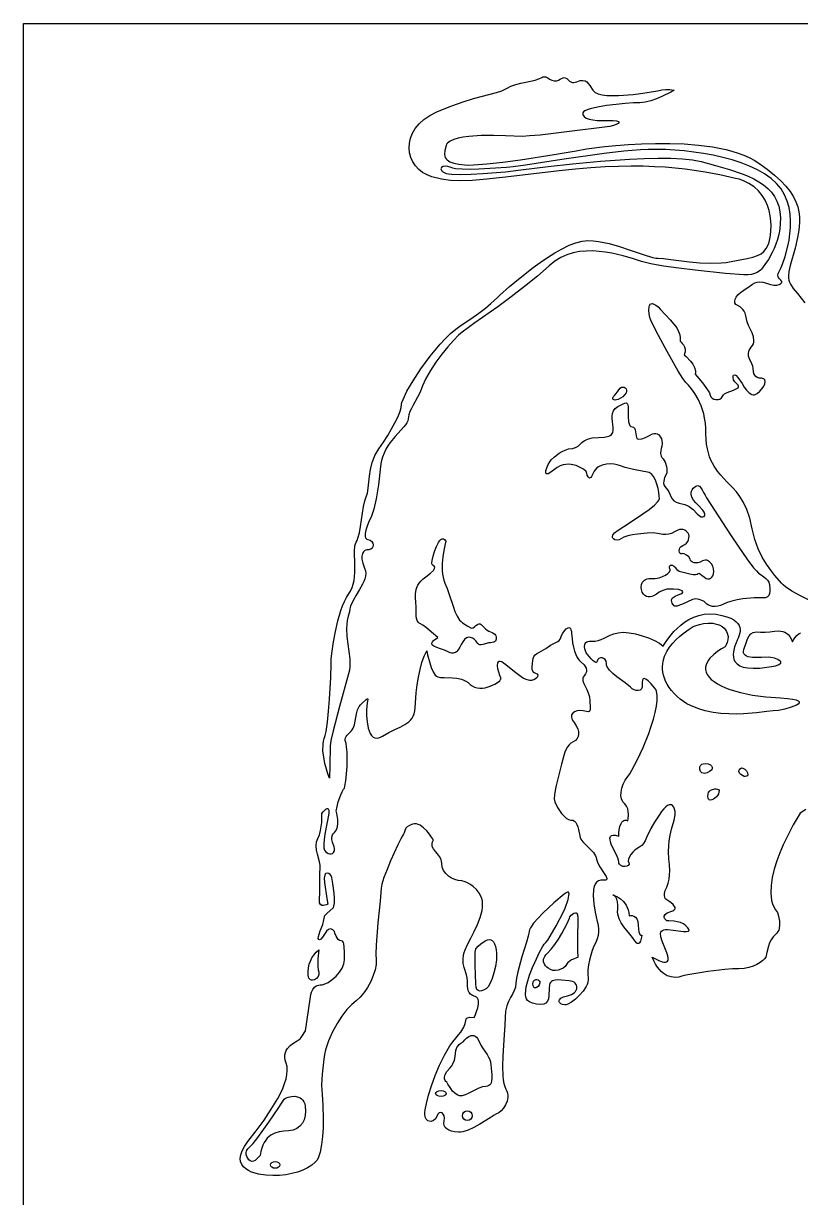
# Model space of a CAD drawing. Extents: x -17 to 51, y -91 to 44.
# Drawn here: x -16.6 to 27.3, y -22.3 to 44 of the extents above; entities that cross this region are included whole.
import ezdxf

# ---------------------------------------------------------------- set-up
doc = ezdxf.new("R2010")
doc.units = 0
doc.layers.add('Default Layer', color=1, linetype='CONTINUOUS')

msp = doc.modelspace()

# ---------------------------------------------------------------- linework, layer by layer
at = {"layer": 'Default Layer'}
for points in [[(-16.628, 43.981), (51.372, 43.981), (51.372, -24.019), (-16.628, -24.019), (-16.628, 43.981)], [(16.951, 22.769), (16.862, 22.74), (16.785, 22.734), (16.721, 22.746), (16.676, 22.775), (16.653, 22.817), (16.654, 22.869), (16.683, 22.928), (16.744, 22.992), (16.828, 23.082), (16.908, 23.197), (16.987, 23.316), (17.067, 23.415), (17.137, 23.46), (17.212, 23.472), (17.285, 23.458), (17.35, 23.421), (17.401, 23.366), (17.43, 23.298), (17.431, 23.222), (17.398, 23.142), (17.311, 23.023), (17.209, 22.924), (17.089, 22.841), (16.951, 22.769)], [(24.887, 12.969), (24.978, 12.914), (25.181, 12.769), (25.291, 12.673), (25.39, 12.567), (25.464, 12.455), (25.5, 12.339), (25.52, 12.083), (25.518, 11.948), (25.498, 11.821), (25.453, 11.71), (25.378, 11.625), (25.266, 11.575), (25.11, 11.569), (24.896, 11.579), (24.627, 11.573), (23.999, 11.514), (23.678, 11.463), (23.376, 11.398), (23.113, 11.32), (22.907, 11.229), (22.737, 11.151), (22.575, 11.105), (22.424, 11.087), (22.284, 11.095), (22.159, 11.123), (22.048, 11.169), (21.955, 11.228), (21.88, 11.296), (21.808, 11.362), (21.725, 11.417), (21.536, 11.493), (21.334, 11.518), (21.236, 11.51), (21.142, 11.486), (20.577, 11.222), (20.42, 11.159), (20.28, 11.117), (20.169, 11.107), (20.128, 11.117), (20.099, 11.138), (20.01, 11.275), (19.979, 11.353), (19.97, 11.434), (19.992, 11.517), (20.054, 11.597), (20.167, 11.673), (20.339, 11.743), (20.5, 11.804), (20.583, 11.863), (20.598, 11.918), (20.558, 11.967), (20.475, 12.008), (20.36, 12.039), (20.082, 12.066), (19.709, 12.066), (19.473, 11.985), (19.276, 11.898), (19.113, 11.793), (18.953, 11.69), (18.858, 11.656), (18.757, 11.637), (18.654, 11.638), (18.554, 11.662), (18.46, 11.712), (18.376, 11.793), (18.308, 11.905), (18.263, 12.042), (18.248, 12.189), (18.268, 12.336), (18.328, 12.47), (18.434, 12.577), (18.506, 12.617), (18.591, 12.645), (18.691, 12.661), (18.806, 12.662), (19.043, 12.669), (19.263, 12.709), (19.461, 12.775), (19.63, 12.858), (19.762, 12.951), (19.851, 13.046), (19.891, 13.134), (19.891, 13.174), (19.875, 13.209), (19.847, 13.273), (19.845, 13.332), (19.867, 13.38), (19.906, 13.414), (19.958, 13.429), (20.019, 13.419), (20.084, 13.38), (20.148, 13.309), (20.264, 13.171), (20.397, 13.091), (20.617, 13.027), (20.993, 12.936), (21.191, 12.899), (21.325, 12.897), (21.41, 12.916), (21.464, 12.942), (21.504, 12.961), (21.547, 12.959), (21.608, 12.922), (21.706, 12.836), (21.821, 12.737), (21.926, 12.674), (22.021, 12.644), (22.105, 12.647), (22.18, 12.679), (22.244, 12.74), (22.298, 12.826), (22.344, 12.936), (22.362, 13.068), (22.344, 13.215), (22.295, 13.363), (22.219, 13.498), (22.12, 13.608), (22.001, 13.68), (21.936, 13.698), (21.867, 13.701), (21.796, 13.688), (21.722, 13.657), (21.582, 13.589), (21.454, 13.553), (21.339, 13.544), (21.239, 13.557), (21.154, 13.589), (21.087, 13.636), (21.039, 13.693), (21.01, 13.756), (20.935, 13.884), (20.815, 13.993), (20.677, 14.06), (20.609, 14.071), (20.546, 14.062), (20.49, 14.064), (20.444, 14.099), (20.413, 14.159), (20.399, 14.235), (20.408, 14.319), (20.443, 14.401), (20.51, 14.473), (20.612, 14.526), (20.723, 14.579), (20.811, 14.656), (20.879, 14.751), (20.925, 14.856), (20.95, 14.963), (20.955, 15.065), (20.939, 15.154), (20.902, 15.222), (20.791, 15.341), (20.717, 15.391), (20.629, 15.427), (20.527, 15.442), (20.411, 15.43), (20.279, 15.383), (20.132, 15.297), (19.974, 15.21), (19.81, 15.163), (19.644, 15.147), (19.479, 15.153), (19.176, 15.2), (18.939, 15.239), (18.588, 15.233), (18.045, 15.177), (17.76, 15.13), (17.498, 15.071), (17.281, 15), (17.133, 14.916), (17.014, 14.85), (16.888, 14.829), (16.771, 14.849), (16.682, 14.904), (16.653, 14.944), (16.637, 14.991), (16.637, 15.045), (16.655, 15.106), (16.694, 15.171), (16.754, 15.242), (16.951, 15.396), (17.588, 15.807), (18.354, 16.316), (18.707, 16.57), (19, 16.806), (19.201, 17.007), (19.257, 17.091), (19.279, 17.161), (19.274, 17.314), (19.248, 17.517), (19.203, 17.75), (19.138, 17.992), (19.054, 18.223), (18.952, 18.422), (18.834, 18.569), (18.768, 18.617), (18.699, 18.643), (17.823, 18.827), (17.35, 18.938), (17.034, 19.041), (16.906, 19.083), (16.728, 19.116), (16.517, 19.13), (16.288, 19.118), (16.059, 19.068), (15.848, 18.973), (15.753, 18.906), (15.67, 18.824), (15.599, 18.726), (15.543, 18.61), (15.454, 18.422), (15.414, 18.37), (15.377, 18.343), (15.342, 18.336), (15.31, 18.347), (15.255, 18.408), (15.211, 18.501), (15.179, 18.6), (15.153, 18.71), (14.993, 18.829), (14.812, 18.936), (14.577, 19.037), (14.303, 19.104), (14.154, 19.115), (14, 19.108), (13.841, 19.078), (13.68, 19.022), (13.518, 18.936), (13.356, 18.817), (13.095, 18.621), (13.006, 18.578), (12.94, 18.565), (12.897, 18.579), (12.873, 18.616), (12.866, 18.672), (12.873, 18.743), (12.922, 18.913), (13.001, 19.095), (13.091, 19.256), (13.173, 19.364), (13.355, 19.535), (13.621, 19.737), (13.782, 19.832), (13.961, 19.914), (14.156, 19.976), (14.366, 20.01), (14.551, 20.051), (14.686, 20.127), (14.797, 20.226), (14.908, 20.335), (15.043, 20.442), (15.227, 20.534), (15.485, 20.599), (15.841, 20.623), (16.189, 20.645), (16.427, 20.704), (16.51, 20.745), (16.574, 20.791), (16.62, 20.843), (16.652, 20.898), (16.679, 21.014), (16.676, 21.13), (16.663, 21.238), (16.661, 21.327), (16.641, 21.539), (16.624, 21.677), (16.617, 21.824), (16.634, 21.975), (16.684, 22.122), (16.78, 22.256), (16.934, 22.371), (17.231, 22.529), (17.336, 22.566), (17.415, 22.571), (17.47, 22.539), (17.505, 22.465), (17.522, 22.347), (17.522, 22.181), (17.519, 21.815), (17.544, 21.512), (17.573, 21.394), (17.614, 21.305), (17.672, 21.248), (17.746, 21.228), (17.816, 21.204), (17.869, 21.141), (17.907, 21.049), (17.933, 20.941), (17.968, 20.721), (18.003, 20.574), (18.037, 20.545), (18.099, 20.532), (18.281, 20.55), (18.503, 20.619), (18.715, 20.731), (18.901, 20.823), (18.988, 20.843), (19.071, 20.844), (19.15, 20.825), (19.223, 20.786), (19.291, 20.724), (19.353, 20.64), (19.399, 20.546), (19.426, 20.455), (19.438, 20.288), (19.416, 20.139), (19.386, 20.01), (19.361, 19.881), (19.352, 19.728), (19.385, 19.566), (19.425, 19.488), (19.486, 19.414), (19.553, 19.331), (19.609, 19.228), (19.688, 18.988), (19.706, 18.864), (19.708, 18.744), (19.693, 18.635), (19.66, 18.544), (19.573, 18.358), (19.523, 18.153), (19.521, 18.049), (19.541, 17.95), (19.585, 17.857), (19.66, 17.774), (19.74, 17.68), (19.806, 17.562), (19.931, 17.294), (20.006, 17.165), (20.102, 17.053), (20.227, 16.968), (20.389, 16.92), (20.711, 16.846), (20.842, 16.792), (20.961, 16.727), (21.182, 16.553), (21.416, 16.316), (21.538, 16.209), (21.648, 16.152), (21.739, 16.139), (21.807, 16.164), (21.846, 16.221), (21.851, 16.304), (21.817, 16.406), (21.739, 16.523), (21.481, 16.789), (21.339, 16.937), (21.211, 17.093), (21.115, 17.255), (21.068, 17.421), (21.068, 17.505), (21.088, 17.589), (21.128, 17.673), (21.192, 17.757), (21.333, 17.875), (21.393, 17.902), (21.448, 17.91), (21.499, 17.9), (21.545, 17.876), (21.628, 17.79), (21.704, 17.667), (21.778, 17.522), (21.857, 17.37), (21.946, 17.227), (23.295, 15.141), (23.769, 14.431), (24.219, 13.786), (24.604, 13.275), (24.761, 13.092), (24.887, 12.969)], [(7.226, 14.783), (7.164, 14.522), (7.109, 14.239), (7.057, 13.891), (7.022, 13.506), (7.019, 13.113), (7.035, 12.922), (7.063, 12.739), (7.107, 12.569), (7.168, 12.414), (7.3, 12.104), (7.416, 11.773), (7.628, 11.108), (7.738, 10.803), (7.861, 10.535), (8.002, 10.319), (8.082, 10.235), (8.17, 10.169), (8.457, 9.984), (8.631, 9.885), (8.698, 9.874), (8.763, 9.89), (8.835, 9.935), (8.924, 10.012), (9.017, 10.08), (9.093, 10.11), (9.157, 10.107), (9.215, 10.078), (9.326, 9.965), (9.462, 9.821), (9.549, 9.757), (9.643, 9.704), (9.832, 9.616), (9.985, 9.525), (10.035, 9.469), (10.059, 9.399), (10.061, 9.252), (10.046, 9.191), (10.018, 9.14), (9.975, 9.098), (9.915, 9.068), (9.836, 9.049), (9.736, 9.043), (9.624, 9.033), (9.515, 9.008), (9.312, 8.946), (9.223, 8.925), (9.145, 8.92), (9.08, 8.94), (9.031, 8.993), (8.91, 9.156), (8.824, 9.238), (8.726, 9.306), (8.619, 9.349), (8.506, 9.359), (8.391, 9.323), (8.278, 9.233), (8.176, 9.098), (8.089, 8.945), (8.006, 8.79), (7.92, 8.648), (7.822, 8.535), (7.765, 8.495), (7.701, 8.468), (7.63, 8.456), (7.55, 8.46), (7.459, 8.484), (7.358, 8.529), (7.138, 8.627), (6.914, 8.706), (6.71, 8.775), (6.547, 8.845), (6.489, 8.883), (6.449, 8.926), (6.431, 8.974), (6.437, 9.029), (6.47, 9.091), (6.534, 9.163), (6.762, 9.341), (6.406, 9.648), (6.126, 9.882), (5.925, 10.037), (5.792, 10.106), (5.723, 10.147), (5.658, 10.205), (5.603, 10.291), (5.564, 10.415), (5.545, 10.586), (5.552, 10.815), (5.553, 11.074), (5.532, 11.326), (5.509, 11.57), (5.505, 11.81), (5.54, 12.048), (5.579, 12.166), (5.636, 12.284), (5.713, 12.403), (5.813, 12.522), (5.938, 12.641), (6.091, 12.762), (6.36, 12.971), (6.519, 13.122), (6.59, 13.229), (6.597, 13.303), (6.562, 13.359), (6.509, 13.408), (6.46, 13.465), (6.439, 13.541), (6.457, 13.689), (6.508, 13.92), (6.587, 14.194), (6.689, 14.469), (6.809, 14.707), (6.874, 14.798), (6.942, 14.865), (7.011, 14.902), (7.082, 14.904), (7.154, 14.866), (7.226, 14.783)], [(21.192, 9.954), (21.358, 10.017), (21.542, 10.072), (21.772, 10.121), (22.031, 10.15), (22.303, 10.142), (22.44, 10.12), (22.573, 10.082), (22.702, 10.027), (22.824, 9.954), (22.93, 9.867), (23.012, 9.776), (23.074, 9.682), (23.117, 9.586), (23.156, 9.395), (23.147, 9.214), (23.109, 9.054), (23.059, 8.926), (22.998, 8.811), (22.79, 8.695), (22.583, 8.561), (22.354, 8.384), (22.138, 8.171), (22.046, 8.054), (21.97, 7.93), (21.916, 7.8), (21.886, 7.666), (21.887, 7.527), (21.921, 7.386), (21.988, 7.245), (22.086, 7.108), (22.214, 6.977), (22.371, 6.85), (22.556, 6.73), (22.768, 6.616), (23.005, 6.508), (23.267, 6.408), (23.861, 6.232), (24.542, 6.09), (25.301, 5.988), (26.129, 5.928), (26.51, 5.902), (26.796, 5.866), (26.996, 5.821), (27.12, 5.769), (27.175, 5.711), (27.17, 5.65), (27.114, 5.587), (27.015, 5.523), (26.722, 5.401), (26.361, 5.298), (26, 5.226), (25.707, 5.199), (25.346, 5.167), (24.769, 5.099), (24.033, 5.039), (23.623, 5.024), (23.195, 5.028), (22.755, 5.055), (22.312, 5.11), (21.872, 5.2), (21.443, 5.328), (21.031, 5.501), (20.835, 5.606), (20.645, 5.724), (20.463, 5.856), (20.29, 6.003), (20.127, 6.164), (19.974, 6.342), (19.839, 6.526), (19.726, 6.706), (19.634, 6.883), (19.562, 7.055), (19.508, 7.224), (19.473, 7.389), (19.454, 7.55), (19.451, 7.707), (19.486, 8.007), (19.571, 8.289), (19.696, 8.553), (19.853, 8.797), (20.033, 9.021), (20.226, 9.224), (20.425, 9.405), (20.621, 9.563), (20.966, 9.808), (21.192, 9.954)], [(6.521, -2.083), (6.417, -1.917), (6.298, -1.752), (6.145, -1.568), (5.965, -1.393), (5.767, -1.254), (5.663, -1.207), (5.557, -1.18), (5.451, -1.175), (5.345, -1.196), (5.167, -1.267), (5.046, -1.343), (4.97, -1.422), (4.924, -1.505), (4.871, -1.676), (4.838, -1.763), (4.782, -1.851), (4.677, -2.027), (4.515, -2.351), (4.105, -3.258), (3.901, -3.748), (3.729, -4.2), (3.609, -4.569), (3.564, -4.808), (3.507, -5.532), (3.389, -6.758), (3.288, -8.02), (3.268, -8.518), (3.283, -8.851), (3.292, -8.973), (3.285, -9.108), (3.23, -9.41), (3.126, -9.737), (2.98, -10.073), (2.802, -10.401), (2.6, -10.702), (2.382, -10.958), (2.156, -11.153), (1.909, -11.36), (1.637, -11.653), (1.355, -12.019), (1.079, -12.444), (0.823, -12.912), (0.602, -13.411), (0.431, -13.926), (0.369, -14.185), (0.325, -14.442), (0.23, -15.293), (0.21, -15.908), (0.235, -16.436), (0.275, -17.027), (0.297, -17.844), (0.288, -18.32), (0.26, -18.805), (0.207, -19.269), (0.125, -19.686), (0.072, -19.868), (0.009, -20.028), (-0.064, -20.161), (-0.147, -20.266), (-0.345, -20.434), (-0.582, -20.583), (-0.852, -20.712), (-1.151, -20.82), (-1.475, -20.905), (-1.818, -20.968), (-2.175, -21.006), (-2.541, -21.019), (-2.935, -21), (-3.349, -20.937), (-3.551, -20.885), (-3.743, -20.819), (-3.919, -20.737), (-4.075, -20.638), (-4.204, -20.521), (-4.302, -20.384), (-4.364, -20.227), (-4.385, -20.048), (-4.359, -19.846), (-4.281, -19.619), (-4.146, -19.368), (-3.949, -19.089), (-3.491, -18.495), (-3.045, -17.885), (-2.632, -17.271), (-2.273, -16.67), (-2.12, -16.379), (-1.988, -16.096), (-1.881, -15.823), (-1.8, -15.562), (-1.748, -15.315), (-1.729, -15.083), (-1.744, -14.869), (-1.795, -14.674), (-1.849, -14.498), (-1.872, -14.34), (-1.868, -14.198), (-1.84, -14.07), (-1.792, -13.956), (-1.726, -13.854), (-1.559, -13.679), (-1.366, -13.535), (-1.173, -13.41), (-1.009, -13.294), (-0.946, -13.235), (-0.901, -13.175), (-0.71, -12.843), (-0.429, -11.062), (-0.42, -10.937), (-0.399, -10.808), (-0.358, -10.661), (-0.291, -10.513), (-0.191, -10.384), (-0.127, -10.333), (-0.051, -10.293), (0.035, -10.268), (0.135, -10.259), (0.243, -10.249), (0.355, -10.221), (0.585, -10.118), (0.812, -9.962), (1.025, -9.766), (1.212, -9.544), (1.36, -9.308), (1.458, -9.073), (1.484, -8.959), (1.493, -8.851), (1.497, -8.445), (1.489, -8.101), (1.471, -7.966), (1.437, -7.863), (1.385, -7.797), (1.311, -7.774), (1.226, -7.751), (1.15, -7.692), (1.085, -7.609), (1.03, -7.513), (0.956, -7.333), (0.93, -7.252), (0.888, -7.195), (0.839, -7.148), (0.773, -7.111), (0.69, -7.1), (0.594, -7.133), (0.486, -7.225), (0.367, -7.393), (0.254, -7.568), (0.161, -7.674), (0.09, -7.718), (0.042, -7.705), (0.021, -7.642), (0.028, -7.535), (0.065, -7.389), (0.135, -7.21), (0.269, -6.858), (0.338, -6.592), (0.363, -6.424), (0.367, -6.365), (0.516, -6.221), (0.839, -5.935), (0.877, -5.888), (0.905, -5.817), (0.936, -5.62), (0.938, -5.368), (0.92, -5.088), (0.85, -4.546), (0.789, -4.203), (0.755, -4.113), (0.693, -4.033), (0.613, -3.975), (0.528, -3.953), (0.449, -3.979), (0.416, -4.015), (0.388, -4.068), (0.357, -4.232), (0.367, -4.485), (0.499, -5.392), (0.557, -5.703), (0.478, -5.739), (0.397, -5.765), (0.305, -5.779), (0.216, -5.77), (0.141, -5.724), (0.093, -5.628), (0.085, -5.471), (0.107, -5.01), (0.11, -4.481), (0.113, -3.989), (0.135, -3.64), (0.131, -3.495), (0.094, -3.315), (-0.023, -2.884), (-0.072, -2.651), (-0.096, -2.419), (-0.079, -2.196), (-0.05, -2.091), (-0.006, -1.992), (0.085, -1.784), (0.149, -1.555), (0.191, -1.32), (0.215, -1.095), (0.229, -0.731), (0.226, -0.583), (0.298, -0.497), (0.45, -0.353), (0.526, -0.314), (0.559, -0.312), (0.586, -0.325), (0.605, -0.356), (0.617, -0.407), (0.607, -0.583), (0.397, -1.759), (0.354, -2.055), (0.331, -2.315), (0.332, -2.521), (0.367, -2.654), (0.428, -2.734), (0.501, -2.798), (0.583, -2.844), (0.667, -2.868), (0.749, -2.867), (0.823, -2.841), (0.885, -2.784), (0.93, -2.696), (0.943, -2.584), (0.919, -2.462), (0.827, -2.197), (0.792, -2.059), (0.787, -1.922), (0.827, -1.788), (0.87, -1.723), (0.93, -1.66), (0.994, -1.593), (1.044, -1.515), (1.106, -1.334), (1.129, -1.133), (1.122, -0.93), (1.067, -0.587), (1.029, -0.442), (1.062, -0.292), (1.15, 0.061), (1.284, 0.466), (1.365, 0.642), (1.452, 0.775), (1.493, 0.849), (1.528, 0.958), (1.584, 1.262), (1.622, 1.646), (1.643, 2.071), (1.642, 2.878), (1.622, 3.18), (1.593, 3.36), (1.541, 3.536), (1.538, 3.608), (1.553, 3.678), (1.591, 3.752), (1.656, 3.836), (1.874, 4.064), (1.937, 4.14), (1.988, 4.223), (2.061, 4.409), (2.107, 4.613), (2.142, 4.827), (2.182, 5.043), (2.241, 5.253), (2.335, 5.449), (2.4, 5.538), (2.479, 5.621), (2.729, 5.843), (2.789, 5.885), (2.815, 5.883), (2.818, 5.84), (2.804, 5.758), (2.761, 5.48), (2.749, 5.247), (2.751, 4.931), (2.779, 4.576), (2.841, 4.228), (2.889, 4.069), (2.95, 3.929), (3.025, 3.813), (3.115, 3.726), (3.222, 3.674), (3.346, 3.662), (3.49, 3.696), (3.655, 3.782), (4.003, 3.984), (4.334, 4.145), (4.639, 4.284), (4.909, 4.423), (5.138, 4.582), (5.233, 4.675), (5.315, 4.781), (5.383, 4.902), (5.434, 5.04), (5.469, 5.199), (5.486, 5.381), (5.551, 6.219), (5.606, 6.662), (5.678, 7.104), (5.766, 7.531), (5.874, 7.928), (6.001, 8.282), (6.149, 8.579), (6.191, 8.371), (6.312, 7.902), (6.4, 7.644), (6.505, 7.408), (6.626, 7.224), (6.692, 7.16), (6.762, 7.121), (6.923, 7.086), (7.12, 7.076), (7.59, 7.071), (7.846, 7.046), (8.104, 6.986), (8.231, 6.937), (8.355, 6.875), (8.476, 6.796), (8.592, 6.698), (8.712, 6.607), (8.844, 6.543), (8.985, 6.504), (9.133, 6.486), (9.285, 6.488), (9.438, 6.507), (9.732, 6.586), (9.993, 6.703), (10.197, 6.836), (10.269, 6.902), (10.317, 6.965), (10.34, 7.022), (10.332, 7.071), (10.275, 7.197), (10.214, 7.376), (10.164, 7.577), (10.14, 7.768), (10.158, 7.919), (10.188, 7.97), (10.233, 7.999), (10.296, 8.004), (10.38, 7.978), (10.485, 7.92), (10.614, 7.825), (11.101, 7.426), (11.467, 7.148), (11.615, 7.052), (11.746, 6.984), (11.864, 6.943), (11.972, 6.93), (12.081, 6.942), (12.188, 6.976), (12.286, 7.025), (12.365, 7.083), (12.415, 7.147), (12.428, 7.21), (12.394, 7.266), (12.304, 7.311), (12.2, 7.36), (12.135, 7.435), (12.1, 7.531), (12.09, 7.644), (12.117, 7.897), (12.163, 8.156), (12.197, 8.268), (12.266, 8.359), (12.361, 8.435), (12.476, 8.502), (12.742, 8.636), (12.878, 8.715), (13.008, 8.811), (13.129, 8.902), (13.247, 8.971), (13.462, 9.072), (13.552, 9.118), (13.626, 9.172), (13.681, 9.241), (13.712, 9.332), (13.75, 9.451), (13.822, 9.589), (13.915, 9.723), (14.018, 9.831), (14.122, 9.891), (14.171, 9.896), (14.215, 9.881), (14.254, 9.843), (14.286, 9.78), (14.31, 9.688), (14.325, 9.564), (14.347, 9.289), (14.383, 9.03), (14.431, 8.791), (14.492, 8.572), (14.563, 8.378), (14.645, 8.211), (14.737, 8.072), (14.838, 7.966), (15.027, 7.789), (15.097, 7.697), (15.145, 7.602), (15.167, 7.503), (15.158, 7.398), (15.113, 7.288), (15.029, 7.17), (14.986, 7.107), (14.962, 7.042), (14.961, 6.903), (15.007, 6.752), (15.085, 6.587), (15.176, 6.408), (15.262, 6.212), (15.327, 5.997), (15.352, 5.762), (15.366, 5.381), (15.369, 5.266), (15.358, 5.195), (15.323, 5.159), (15.254, 5.152), (14.979, 5.199), (14.794, 5.216), (14.629, 5.2), (14.491, 5.154), (14.387, 5.079), (14.325, 4.977), (14.313, 4.852), (14.357, 4.704), (14.466, 4.536), (14.586, 4.362), (14.668, 4.194), (14.712, 4.036), (14.72, 3.889), (14.694, 3.756), (14.633, 3.638), (14.54, 3.538), (14.416, 3.459), (14.288, 3.381), (14.182, 3.286), (14.093, 3.171), (14.017, 3.034), (13.95, 2.87), (13.888, 2.678), (13.762, 2.192), (13.602, 1.596), (13.447, 0.992), (13.389, 0.711), (13.354, 0.457), (13.349, 0.241), (13.38, 0.071), (13.533, -0.247), (13.638, -0.418), (13.756, -0.582), (13.884, -0.729), (14.015, -0.848), (14.147, -0.927), (14.275, -0.956), (14.389, -0.973), (14.482, -1.024), (14.559, -1.104), (14.622, -1.211), (14.674, -1.342), (14.717, -1.494), (14.789, -1.851), (14.815, -1.944), (14.854, -2.032), (14.964, -2.194), (15.105, -2.345), (15.261, -2.491), (15.417, -2.639), (15.558, -2.797), (15.668, -2.971), (15.707, -3.066), (15.733, -3.168), (15.798, -3.382), (15.91, -3.595), (16.171, -3.983), (16.272, -4.139), (16.319, -4.257), (16.315, -4.299), (16.289, -4.329), (16.236, -4.344), (16.156, -4.344), (15.979, -4.347), (15.84, -4.389), (15.732, -4.467), (15.653, -4.576), (15.599, -4.711), (15.565, -4.868), (15.543, -5.23), (15.552, -5.443), (15.579, -5.678), (15.659, -6.155), (15.775, -6.688), (15.8, -6.8), (15.835, -7.084), (15.836, -7.267), (15.816, -7.464), (15.768, -7.667), (15.683, -7.865), (15.581, -8.076), (15.486, -8.318), (15.402, -8.581), (15.332, -8.857), (15.28, -9.134), (15.249, -9.405), (15.241, -9.659), (15.261, -9.886), (15.265, -9.996), (15.246, -10.112), (15.206, -10.234), (15.147, -10.358), (14.985, -10.608), (14.779, -10.847), (14.552, -11.059), (14.323, -11.23), (14.113, -11.344), (14.022, -11.375), (13.944, -11.385), (13.814, -11.369), (13.709, -11.325), (13.639, -11.26), (13.61, -11.181), (13.632, -11.096), (13.713, -11.011), (13.861, -10.934), (14.085, -10.872), (14.208, -10.84), (14.316, -10.797), (14.407, -10.746), (14.482, -10.687), (14.541, -10.623), (14.585, -10.556), (14.613, -10.486), (14.625, -10.415), (14.622, -10.346), (14.604, -10.279), (14.571, -10.216), (14.523, -10.16), (14.46, -10.111), (14.382, -10.072), (14.29, -10.043), (14.184, -10.027), (13.748, -9.986), (13.556, -9.977), (13.387, -9.99), (13.247, -10.033), (13.189, -10.07), (13.14, -10.118), (13.101, -10.178), (13.073, -10.253), (13.049, -10.449), (13.038, -10.868), (13.012, -11.039), (12.961, -11.179), (12.877, -11.284), (12.752, -11.35), (12.577, -11.371), (12.345, -11.344), (12.116, -11.286), (11.951, -11.216), (11.84, -11.135), (11.772, -11.042), (11.739, -10.936), (11.729, -10.817), (11.74, -10.54), (11.76, -10.37), (11.807, -10.167), (11.954, -9.713), (12.122, -9.286), (12.254, -8.991), (12.52, -8.419), (12.688, -8.102), (12.777, -7.969), (12.867, -7.865), (12.976, -7.726), (13.119, -7.503), (13.447, -6.933), (13.853, -6.175), (13.952, -5.934), (14.123, -5.446), (14.174, -5.219), (14.181, -5.13), (14.171, -5.063), (14.141, -5.026), (14.088, -5.022), (14.01, -5.058), (13.902, -5.139), (13.327, -5.635), (12.701, -6.214), (12.418, -6.506), (12.181, -6.784), (12.009, -7.037), (11.954, -7.15), (11.923, -7.252), (11.864, -7.502), (11.768, -7.841), (11.516, -8.676), (11.281, -9.527), (11.205, -9.888), (11.177, -10.168), (11.151, -10.384), (11.081, -10.582), (10.983, -10.774), (10.87, -10.973), (10.758, -11.192), (10.66, -11.442), (10.59, -11.737), (10.564, -12.089), (10.55, -12.535), (10.518, -13.072), (10.446, -14.269), (10.43, -14.857), (10.445, -15.387), (10.468, -15.62), (10.502, -15.825), (10.55, -15.997), (10.614, -16.132), (10.672, -16.248), (10.71, -16.365), (10.728, -16.482), (10.729, -16.598), (10.687, -16.823), (10.598, -17.032), (10.479, -17.216), (10.345, -17.368), (10.21, -17.479), (10.092, -17.54), (9.943, -17.615), (9.721, -17.751), (9.135, -18.114), (8.809, -18.296), (8.487, -18.449), (8.187, -18.55), (8.052, -18.573), (7.93, -18.576), (7.718, -18.551), (7.538, -18.512), (7.388, -18.458), (7.271, -18.388), (7.187, -18.301), (7.135, -18.195), (7.118, -18.069), (7.134, -17.921), (7.148, -17.772), (7.127, -17.646), (7.078, -17.548), (7.01, -17.484), (6.932, -17.46), (6.85, -17.481), (6.774, -17.553), (6.712, -17.681), (6.637, -17.819), (6.529, -17.913), (6.403, -17.958), (6.275, -17.951), (6.215, -17.927), (6.16, -17.887), (6.112, -17.832), (6.074, -17.761), (6.046, -17.674), (6.032, -17.57), (6.032, -17.448), (6.049, -17.308), (6.126, -16.946), (6.249, -16.483), (6.415, -15.949), (6.621, -15.374), (6.864, -14.788), (7.142, -14.221), (7.293, -13.954), (7.451, -13.704), (7.617, -13.473), (7.789, -13.266), (7.947, -13.081), (8.07, -12.916), (8.23, -12.639), (8.309, -12.428), (8.344, -12.274), (8.374, -12.17), (8.4, -12.135), (8.439, -12.11), (8.576, -12.086), (8.824, -12.089), (8.897, -11.927), (8.962, -11.757), (9.023, -11.558), (9.062, -11.353), (9.062, -11.163), (9.042, -11.082), (9.005, -11.012), (8.95, -10.958), (8.874, -10.921), (8.72, -10.86), (8.609, -10.782), (8.533, -10.688), (8.486, -10.58), (8.461, -10.458), (8.451, -10.325), (8.452, -10.027), (8.432, -9.862), (8.383, -9.683), (8.257, -9.281), (8.21, -9.058), (8.193, -8.818), (8.222, -8.561), (8.258, -8.426), (8.311, -8.287), (8.455, -7.978), (8.633, -7.627), (8.823, -7.245), (9.006, -6.848), (9.16, -6.448), (9.265, -6.06), (9.293, -5.874), (9.301, -5.696), (9.286, -5.528), (9.247, -5.371), (9.188, -5.229), (9.118, -5.101), (8.952, -4.882), (8.767, -4.71), (8.578, -4.58), (8.402, -4.488), (8.257, -4.428), (8.12, -4.386), (7.924, -4.368), (7.728, -4.318), (7.538, -4.235), (7.364, -4.123), (7.215, -3.981), (7.097, -3.812), (7.021, -3.618), (6.994, -3.4), (6.985, -3.292), (6.96, -3.193), (6.873, -3.019), (6.757, -2.868), (6.633, -2.729), (6.525, -2.591), (6.455, -2.445), (6.442, -2.365), (6.447, -2.279), (6.472, -2.185), (6.521, -2.083)], [(21.681, 1.703), (21.634, 1.735), (21.598, 1.784), (21.563, 1.912), (21.574, 2.05), (21.597, 2.111), (21.631, 2.159), (21.686, 2.197), (21.749, 2.222), (21.891, 2.233), (22.038, 2.208), (22.17, 2.159), (22.229, 2.106), (22.265, 2.027), (22.27, 1.943), (22.236, 1.877), (22.115, 1.782), (21.974, 1.709), (21.825, 1.677), (21.751, 1.681), (21.681, 1.703)], [(23.76, 1.778), (23.778, 1.86), (23.84, 1.933), (23.922, 1.978), (24, 1.976), (24.107, 1.913), (24.191, 1.819), (24.25, 1.706), (24.282, 1.587), (24.262, 1.539), (24.205, 1.508), (24.133, 1.496), (24.067, 1.504), (23.969, 1.549), (23.873, 1.61), (23.797, 1.686), (23.76, 1.778)], [(22.145, 0.162), (22.093, 0.174), (22.054, 0.215), (22.029, 0.279), (22.017, 0.357), (22.032, 0.523), (22.057, 0.596), (22.095, 0.651), (22.154, 0.701), (22.231, 0.744), (22.41, 0.797), (22.496, 0.802), (22.57, 0.79), (22.624, 0.757), (22.65, 0.701), (22.646, 0.61), (22.616, 0.519), (22.567, 0.431), (22.5, 0.351), (22.42, 0.28), (22.332, 0.223), (22.239, 0.183), (22.145, 0.162)], [(18.284, -7.451), (18.268, -7.57), (18.209, -7.795), (18.159, -7.886), (18.128, -7.915), (18.092, -7.929), (18.052, -7.925), (18.008, -7.9), (17.903, -7.774), (17.77, -7.59), (17.611, -7.399), (17.272, -6.988), (17.122, -6.765), (17.004, -6.528), (16.934, -6.277), (16.921, -6.145), (16.926, -6.009), (16.936, -5.762), (16.915, -5.569), (16.872, -5.423), (16.817, -5.318), (16.759, -5.248), (16.706, -5.207), (16.653, -5.181), (16.785, -5.227), (16.922, -5.295), (17.082, -5.402), (17.247, -5.555), (17.397, -5.761), (17.461, -5.886), (17.514, -6.026), (17.555, -6.183), (17.58, -6.357), (17.659, -6.347), (17.74, -6.351), (17.833, -6.375), (17.926, -6.43), (18.007, -6.528), (18.064, -6.68), (18.086, -6.896), (18.094, -7.11), (18.117, -7.262), (18.149, -7.362), (18.185, -7.422), (18.222, -7.45), (18.253, -7.457), (18.284, -7.451)], [(13.008, -9.314), (12.926, -9.253), (12.853, -9.18), (12.785, -9.081), (12.743, -8.959), (12.746, -8.815), (12.77, -8.735), (12.813, -8.651), (12.878, -8.562), (12.966, -8.469), (13.172, -8.249), (13.38, -7.975), (13.582, -7.67), (13.77, -7.358), (14.066, -6.802), (14.201, -6.49), (14.233, -6.416), (14.293, -6.334), (14.371, -6.259), (14.456, -6.205), (14.54, -6.185), (14.578, -6.192), (14.612, -6.214), (14.662, -6.305), (14.681, -6.473), (14.659, -7.689), (14.657, -8.316), (14.681, -8.718), (14.606, -8.736), (14.427, -8.798), (14.321, -8.849), (14.216, -8.917), (14.12, -9.003), (14.043, -9.107), (13.962, -9.215), (13.85, -9.307), (13.715, -9.38), (13.566, -9.428), (13.412, -9.45), (13.262, -9.44), (13.124, -9.397), (13.008, -9.314)], [(8.916, -8.229), (9.056, -8.075), (9.206, -7.936), (9.384, -7.806), (9.478, -7.755), (9.572, -7.72), (9.665, -7.705), (9.754, -7.715), (9.837, -7.755), (9.911, -7.829), (9.975, -7.941), (10.026, -8.097), (10.062, -8.277), (10.081, -8.464), (10.077, -8.845), (10.026, -9.224), (9.941, -9.583), (9.834, -9.903), (9.72, -10.169), (9.611, -10.362), (9.52, -10.466), (9.342, -10.564), (9.242, -10.597), (9.143, -10.606), (9.054, -10.58), (8.982, -10.509), (8.933, -10.383), (8.916, -10.193), (8.9, -9.684), (8.875, -9.133), (8.87, -8.621), (8.885, -8.405), (8.916, -8.229)], [(0.044, -8.279), (0, -8.795), (-0.005, -9.216), (0.01, -9.402), (0.044, -9.546), (0.057, -9.608), (0.054, -9.67), (0.007, -9.789), (-0.079, -9.891), (-0.189, -9.965), (-0.308, -9.996), (-0.366, -9.992), (-0.419, -9.973), (-0.466, -9.937), (-0.506, -9.882), (-0.535, -9.808), (-0.553, -9.712), (-0.56, -9.499), (-0.54, -9.294), (-0.495, -9.098), (-0.426, -8.912), (-0.335, -8.736), (-0.226, -8.572), (-0.099, -8.419), (0.044, -8.279)], [(12.146, -10.11), (12.175, -10.045), (12.23, -9.994), (12.299, -9.961), (12.37, -9.952), (12.432, -9.975), (12.486, -10.023), (12.521, -10.083), (12.527, -10.143), (12.489, -10.246), (12.428, -10.344), (12.348, -10.413), (12.302, -10.43), (12.254, -10.433), (12.217, -10.421), (12.187, -10.394), (12.147, -10.308), (12.134, -10.204), (12.146, -10.11)], [(8.203, -13.473), (8.293, -13.362), (8.391, -13.264), (8.515, -13.173), (8.654, -13.115), (8.727, -13.106), (8.801, -13.116), (8.874, -13.148), (8.946, -13.205), (9.015, -13.29), (9.081, -13.407), (9.208, -13.651), (9.331, -13.857), (9.548, -14.185), (9.635, -14.327), (9.702, -14.464), (9.745, -14.608), (9.76, -14.765), (9.793, -15.136), (9.816, -15.335), (9.826, -15.526), (9.81, -15.699), (9.757, -15.84), (9.712, -15.896), (9.653, -15.939), (9.579, -15.969), (9.487, -15.983), (9.284, -16.018), (9.079, -16.09), (8.679, -16.289), (8.49, -16.389), (8.311, -16.47), (8.145, -16.519), (7.996, -16.521), (7.858, -16.469), (7.727, -16.372), (7.607, -16.246), (7.5, -16.107), (7.342, -15.855), (7.284, -15.743), (7.229, -15.702), (7.186, -15.647), (7.153, -15.567), (7.148, -15.457), (7.186, -15.316), (7.284, -15.142), (7.458, -14.931), (7.552, -14.818), (7.623, -14.709), (7.71, -14.502), (7.748, -14.307), (7.765, -14.124), (7.79, -13.951), (7.852, -13.786), (7.906, -13.706), (7.98, -13.627), (8.078, -13.549), (8.203, -13.473)], [(-3.27, -19.876), (-3.326, -19.949), (-3.466, -20.096), (-3.553, -20.164), (-3.644, -20.212), (-3.734, -20.225), (-3.817, -20.191), (-3.893, -20.124), (-3.963, -20.042), (-4.018, -19.949), (-4.053, -19.846), (-4.059, -19.737), (-4.031, -19.624), (-3.961, -19.509), (-3.842, -19.396), (-3.651, -19.202), (-3.391, -18.876), (-2.77, -18.01), (-2.2, -17.166), (-1.903, -16.712), (-1.823, -16.644), (-1.682, -16.586), (-1.501, -16.549), (-1.302, -16.545), (-1.103, -16.586), (-1.01, -16.626), (-0.926, -16.683), (-0.852, -16.756), (-0.791, -16.848), (-0.746, -16.96), (-0.719, -17.093), (-0.703, -17.375), (-0.724, -17.633), (-0.783, -17.865), (-0.879, -18.065), (-1.014, -18.231), (-1.188, -18.359), (-1.401, -18.445), (-1.655, -18.485), (-1.925, -18.508), (-2.185, -18.549), (-2.432, -18.621), (-2.658, -18.736), (-2.762, -18.814), (-2.86, -18.907), (-2.95, -19.017), (-3.033, -19.145), (-3.106, -19.294), (-3.171, -19.464), (-3.226, -19.658), (-3.27, -19.876)], [(6.952, -16.215), (7.069, -16.228), (7.163, -16.265), (7.227, -16.32), (7.25, -16.389), (7.227, -16.453), (7.163, -16.506), (7.069, -16.541), (6.952, -16.554), (6.831, -16.541), (6.734, -16.506), (6.669, -16.453), (6.646, -16.389), (6.669, -16.32), (6.734, -16.265), (6.831, -16.228), (6.952, -16.215)], [(8.435, -17.366), (8.541, -17.388), (8.628, -17.447), (8.687, -17.534), (8.708, -17.64), (8.687, -17.745), (8.628, -17.832), (8.541, -17.891), (8.435, -17.913), (8.331, -17.891), (8.247, -17.832), (8.19, -17.745), (8.17, -17.64), (8.19, -17.534), (8.247, -17.447), (8.331, -17.388), (8.435, -17.366)], [(-2.417, -20.216), (-2.312, -20.232), (-2.228, -20.275), (-2.172, -20.338), (-2.152, -20.415), (-2.172, -20.486), (-2.228, -20.547), (-2.312, -20.589), (-2.417, -20.605), (-2.518, -20.589), (-2.602, -20.547), (-2.66, -20.486), (-2.682, -20.415), (-2.66, -20.338), (-2.602, -20.275), (-2.518, -20.232), (-2.417, -20.216)]]:
    msp.add_lwpolyline(points, close=True, dxfattribs=at)
for points in [[(27.71, 11.462), (27.213, 11.71), (26.763, 11.961), (26.403, 12.197), (26.272, 12.303), (26.179, 12.397), (25.809, 12.838), (25.578, 13.13), (25.335, 13.475), (25.094, 13.879), (24.868, 14.344), (24.766, 14.601), (24.673, 14.876), (24.591, 15.168), (24.522, 15.479), (24.381, 16.065), (24.213, 16.554), (24.026, 16.956), (23.828, 17.286), (23.628, 17.555), (23.434, 17.777), (23.097, 18.13), (22.755, 18.495), (22.559, 18.726), (22.365, 19.006), (22.189, 19.345), (22.112, 19.541), (22.045, 19.756), (21.99, 19.992), (21.948, 20.25), (21.922, 20.532), (21.913, 20.839), (21.904, 21.147), (21.878, 21.436), (21.836, 21.707), (21.782, 21.959), (21.641, 22.41), (21.47, 22.793), (21.283, 23.111), (21.095, 23.37), (20.922, 23.572), (20.778, 23.721), (20.603, 23.956), (20.347, 24.367), (19.712, 25.481), (19.113, 26.593), (18.79, 27.234), (18.739, 27.392), (18.7, 27.596), (18.683, 27.811), (18.702, 28.003), (18.728, 28.079), (18.766, 28.137), (18.82, 28.171), (18.889, 28.178), (18.975, 28.154), (19.08, 28.093), (19.206, 27.992), (19.353, 27.847), (19.898, 27.262), (20.1, 27.022), (20.257, 26.808), (20.369, 26.611), (20.438, 26.424), (20.463, 26.24), (20.447, 26.049), (20.511, 25.996), (20.573, 25.933), (20.638, 25.845), (20.694, 25.736), (20.73, 25.605), (20.731, 25.455), (20.687, 25.287), (20.802, 25.184), (21.046, 24.922), (21.168, 24.753), (21.263, 24.571), (21.314, 24.384), (21.316, 24.292), (21.3, 24.202), (21.708, 23.715), (21.999, 23.321), (22.102, 23.149), (22.153, 23.017), (22.192, 22.918), (22.265, 22.841), (22.363, 22.787), (22.475, 22.759), (22.591, 22.761), (22.702, 22.795), (22.796, 22.863), (22.865, 22.968), (22.902, 23.026), (22.956, 23.078), (23.104, 23.164), (23.463, 23.299), (23.619, 23.362), (23.724, 23.434), (23.748, 23.474), (23.75, 23.52), (23.724, 23.572), (23.669, 23.63), (23.55, 23.757), (23.475, 23.883), (23.441, 23.997), (23.442, 24.088), (23.475, 24.146), (23.535, 24.159), (23.618, 24.118), (23.719, 24.011), (23.948, 23.663), (24.074, 23.471), (24.208, 23.293), (24.349, 23.148), (24.496, 23.056), (24.571, 23.036), (24.647, 23.036), (24.725, 23.06), (24.804, 23.108), (24.953, 23.24), (25.077, 23.381), (25.17, 23.524), (25.228, 23.659), (25.249, 23.779), (25.228, 23.875), (25.2, 23.911), (25.161, 23.939), (25.044, 23.962), (24.914, 23.974), (24.809, 24.01), (24.727, 24.066), (24.665, 24.139), (24.621, 24.225), (24.592, 24.322), (24.572, 24.533), (24.55, 24.646), (24.497, 24.771), (24.364, 25.054), (24.318, 25.21), (24.31, 25.373), (24.325, 25.457), (24.355, 25.543), (24.404, 25.63), (24.472, 25.718), (24.541, 25.808), (24.586, 25.903), (24.611, 26.001), (24.617, 26.102), (24.586, 26.309), (24.512, 26.521), (24.316, 26.941), (24.235, 27.14), (24.191, 27.325), (24.164, 27.489), (24.122, 27.629), (24.067, 27.747), (24.001, 27.846), (23.927, 27.927), (23.845, 27.992), (23.669, 28.087), (23.593, 28.136), (23.547, 28.212), (23.533, 28.31), (23.555, 28.423), (23.615, 28.549), (23.716, 28.68), (23.86, 28.812), (24.05, 28.94), (24.404, 29.172), (24.543, 29.268), (24.672, 29.342), (24.803, 29.39), (24.948, 29.406), (25.118, 29.385), (25.326, 29.321), (25.548, 29.253), (25.747, 29.223), (25.917, 29.225), (26.052, 29.254), (26.146, 29.302), (26.196, 29.364), (26.195, 29.433), (26.138, 29.503), (26.061, 29.573), (26.009, 29.641), (25.982, 29.71), (25.976, 29.783), (25.99, 29.863), (26.023, 29.953), (26.138, 30.174), (26.242, 30.411), (26.39, 30.842), (26.541, 31.422), (26.605, 31.753), (26.654, 32.105), (26.683, 32.47), (26.688, 32.845), (26.661, 33.222), (26.6, 33.597), (26.498, 33.963), (26.35, 34.315), (26.152, 34.648), (26.032, 34.804), (25.897, 34.954), (25.586, 35.235), (25.223, 35.491), (24.817, 35.723), (24.371, 35.931), (23.893, 36.116), (23.389, 36.28), (22.864, 36.421), (22.325, 36.543), (21.777, 36.644), (21.227, 36.726), (20.681, 36.789), (20.145, 36.834), (19.624, 36.863), (19.126, 36.874), (18.655, 36.87), (18.218, 36.851), (17.275, 36.768), (16.165, 36.637), (13.777, 36.301), (11.717, 35.993), (11.017, 35.894), (10.647, 35.857), (10.025, 35.823), (9.081, 35.767), (8.589, 35.752), (8.138, 35.756), (7.766, 35.788), (7.623, 35.818), (7.516, 35.857), (7.344, 35.92), (7.192, 35.934), (7.068, 35.908), (6.983, 35.853), (6.947, 35.778), (6.951, 35.736), (6.97, 35.692), (7.062, 35.605), (7.234, 35.526), (7.368, 35.495), (7.552, 35.475), (8.041, 35.461), (8.644, 35.476), (9.308, 35.512), (10.592, 35.618), (11.45, 35.716), (13.007, 35.915), (14.375, 36.067), (15.954, 36.216), (17.605, 36.333), (18.416, 36.369), (19.193, 36.386), (19.921, 36.38), (20.581, 36.348), (21.157, 36.285), (21.631, 36.189), (22.453, 35.964), (23.234, 35.739), (23.957, 35.494), (24.292, 35.359), (24.605, 35.212), (24.895, 35.051), (25.16, 34.875), (25.396, 34.679), (25.603, 34.463), (25.778, 34.224), (25.919, 33.96), (26.023, 33.669), (26.088, 33.347), (26.114, 33.013), (26.11, 32.69), (26.078, 32.379), (26.023, 32.082), (25.948, 31.8), (25.859, 31.534), (25.76, 31.287), (25.653, 31.059), (25.435, 30.668), (25.24, 30.374), (25.044, 30.125), (24.982, 30.066), (24.795, 29.94), (24.656, 29.876), (24.485, 29.824), (24.283, 29.793), (24.05, 29.793), (23.014, 29.882), (21.302, 30.062), (20.381, 30.174), (19.518, 30.295), (18.789, 30.421), (18.268, 30.547), (17.813, 30.695), (17.244, 30.864), (16.591, 31.019), (16.241, 31.08), (15.881, 31.124), (15.515, 31.146), (15.145, 31.142), (14.776, 31.108), (14.411, 31.038), (14.054, 30.928), (13.708, 30.774), (13.378, 30.571), (13.066, 30.315), (12.407, 29.733), (11.673, 29.137), (10.908, 28.552), (10.154, 27.999), (8.858, 27.083), (8.137, 26.571), (7.933, 26.388), (7.66, 26.103), (7.343, 25.739), (7.004, 25.319), (6.667, 24.866), (6.357, 24.403), (6.096, 23.953), (5.992, 23.74), (5.908, 23.539), (5.766, 23.185), (5.628, 22.896), (5.378, 22.453), (5.275, 22.268), (5.191, 22.089), (5.13, 21.899), (5.097, 21.684), (5.074, 21.569), (5.024, 21.454), (4.95, 21.337), (4.856, 21.216), (4.355, 20.672), (4.083, 20.342), (3.955, 20.158), (3.836, 19.958), (3.732, 19.743), (3.645, 19.509), (3.58, 19.256), (3.539, 18.983), (3.425, 17.961), (3.297, 17.162), (3.16, 16.575), (3.089, 16.359), (3.017, 16.191), (2.854, 15.829), (2.773, 15.615), (2.708, 15.401), (2.669, 15.203), (2.669, 15.037), (2.687, 14.971), (2.718, 14.919), (2.764, 14.883), (2.827, 14.866), (2.952, 14.827), (3.042, 14.756), (3.097, 14.663), (3.119, 14.562), (3.107, 14.462), (3.062, 14.377), (2.985, 14.317), (2.877, 14.294), (2.758, 14.282), (2.653, 14.244), (2.568, 14.176), (2.508, 14.074), (2.479, 13.934), (2.487, 13.753), (2.538, 13.526), (2.636, 13.251), (2.682, 13.1), (2.697, 12.949), (2.685, 12.798), (2.65, 12.647), (2.595, 12.496), (2.525, 12.344), (2.353, 12.039), (2.162, 11.732), (1.984, 11.422), (1.848, 11.108), (1.805, 10.95), (1.783, 10.79), (1.708, 10.545), (1.657, 10.306), (1.628, 10.073), (1.617, 9.844), (1.636, 9.401), (1.69, 8.97), (1.752, 8.548), (1.797, 8.13), (1.799, 7.711), (1.777, 7.5), (1.733, 7.286), (1.733, 7.286), (1.212, 5.444), (0.853, 4.068), (0.734, 3.536), (0.69, 3.211), (0.669, 2.116), (0.648, 1.413), (0.563, 1.648), (0.482, 1.906), (0.398, 2.226), (0.326, 2.583), (0.285, 2.954), (0.29, 3.315), (0.315, 3.484), (0.358, 3.641), (0.41, 3.816), (0.458, 4.032), (0.54, 4.566), (0.606, 5.191), (0.658, 5.855), (0.721, 7.092), (0.739, 7.858), (0.755, 8.139), (0.801, 8.565), (0.879, 9.092), (0.988, 9.678), (1.128, 10.283), (1.299, 10.863), (1.396, 11.131), (1.5, 11.378), (1.613, 11.597), (1.733, 11.784), (1.844, 11.961), (1.93, 12.152), (1.994, 12.354), (2.04, 12.564), (2.084, 12.998), (2.089, 13.432), (2.068, 14.211), (2.09, 14.512), (2.119, 14.631), (2.164, 14.725), (2.214, 14.818), (2.26, 14.937), (2.338, 15.236), (2.405, 15.594), (2.464, 15.982), (2.581, 16.738), (2.648, 17.049), (2.727, 17.277), (2.798, 17.49), (2.84, 17.762), (2.907, 18.435), (2.965, 18.815), (3.062, 19.207), (3.13, 19.404), (3.215, 19.601), (3.317, 19.795), (3.44, 19.985), (3.7, 20.361), (3.941, 20.736), (4.159, 21.103), (4.349, 21.452), (4.505, 21.774), (4.623, 22.061), (4.698, 22.305), (4.724, 22.495), (4.744, 22.604), (4.804, 22.767), (5.029, 23.229), (5.375, 23.827), (5.818, 24.506), (6.335, 25.213), (6.613, 25.559), (6.901, 25.892), (7.195, 26.205), (7.493, 26.49), (7.791, 26.741), (8.087, 26.952), (8.63, 27.31), (9.088, 27.637), (9.464, 27.926), (9.764, 28.174), (10.145, 28.525), (10.266, 28.65), (10.816, 29.139), (11.415, 29.638), (12.149, 30.21), (12.549, 30.499), (12.959, 30.779), (13.374, 31.039), (13.785, 31.271), (14.185, 31.466), (14.567, 31.614), (14.922, 31.705), (15.088, 31.727), (15.244, 31.732), (15.546, 31.714), (15.849, 31.677), (16.449, 31.559), (17.031, 31.399), (17.582, 31.219), (18.539, 30.887), (18.917, 30.779), (19.076, 30.748), (19.212, 30.738), (19.52, 30.718), (19.93, 30.668), (20.974, 30.537), (21.563, 30.484), (22.168, 30.458), (22.766, 30.475), (23.057, 30.503), (23.338, 30.547), (24.242, 30.725), (24.566, 30.801), (24.822, 30.884), (25.024, 30.984), (25.183, 31.112), (25.312, 31.281), (25.425, 31.5), (25.476, 31.645), (25.522, 31.83), (25.558, 32.047), (25.581, 32.291), (25.589, 32.557), (25.576, 32.838), (25.54, 33.129), (25.477, 33.425), (25.383, 33.719), (25.256, 34.005), (25.091, 34.278), (24.885, 34.532), (24.634, 34.762), (24.335, 34.961), (23.984, 35.123), (23.788, 35.189), (23.578, 35.244), (22.688, 35.436), (21.747, 35.611), (20.731, 35.758), (19.613, 35.865), (19.008, 35.901), (18.369, 35.922), (17.692, 35.927), (16.974, 35.915), (16.212, 35.885), (15.402, 35.834), (14.542, 35.762), (13.629, 35.667), (10.6, 35.318), (9.545, 35.203), (8.716, 35.131), (8.051, 35.106), (7.489, 35.13), (6.969, 35.205), (6.43, 35.335), (6.159, 35.436), (5.914, 35.575), (5.698, 35.746), (5.514, 35.947), (5.365, 36.172), (5.253, 36.416), (5.18, 36.676), (5.148, 36.948), (5.162, 37.225), (5.222, 37.506), (5.332, 37.784), (5.494, 38.055), (5.71, 38.316), (5.984, 38.561), (6.317, 38.787), (6.712, 38.988), (7.51, 39.315), (8.2, 39.561), (8.794, 39.744), (9.301, 39.881), (10.09, 40.086), (10.393, 40.188), (10.647, 40.314), (10.895, 40.44), (11.169, 40.538), (11.458, 40.614), (11.746, 40.676), (12.271, 40.787), (12.479, 40.85), (12.635, 40.927), (12.696, 40.962), (12.753, 40.978), (12.864, 40.967), (12.973, 40.916), (13.085, 40.847), (13.206, 40.782), (13.342, 40.744), (13.417, 40.742), (13.498, 40.754), (13.585, 40.785), (13.679, 40.836), (13.846, 40.915), (13.911, 40.925), (13.967, 40.92), (14.058, 40.873), (14.135, 40.799), (14.214, 40.721), (14.311, 40.662), (14.371, 40.647), (14.442, 40.646), (14.525, 40.661), (14.623, 40.695), (14.814, 40.757), (14.966, 40.771), (15.086, 40.745), (15.183, 40.685), (15.267, 40.595), (15.346, 40.483), (15.526, 40.214), (15.654, 40.093), (15.827, 40.007), (16.045, 39.951), (16.307, 39.921), (16.613, 39.914), (16.963, 39.924), (17.796, 39.983), (18.22, 40.025), (18.582, 40.078), (19.167, 40.189), (19.413, 40.231), (19.646, 40.254), (19.875, 40.251), (20.115, 40.214), (19.918, 40.104), (19.428, 39.862), (19.119, 39.733), (18.794, 39.62), (18.471, 39.541), (18.168, 39.51), (17.816, 39.499), (17.355, 39.468), (16.833, 39.417), (16.297, 39.349), (15.794, 39.265), (15.372, 39.168), (15.205, 39.115), (15.076, 39.058), (14.99, 39), (14.954, 38.939), (14.967, 38.823), (15.033, 38.726), (15.149, 38.646), (15.313, 38.584), (15.521, 38.539), (15.77, 38.511), (16.057, 38.501), (16.379, 38.508), (16.668, 38.512), (16.862, 38.491), (16.969, 38.451), (16.993, 38.426), (16.997, 38.398), (16.955, 38.338), (16.849, 38.277), (16.687, 38.221), (16.479, 38.177), (14.064, 37.861), (12.551, 37.689), (11.952, 37.634), (11.55, 37.613), (10.593, 37.645), (9.924, 37.66), (9.212, 37.654), (8.522, 37.61), (8.206, 37.569), (7.92, 37.512), (7.671, 37.438), (7.469, 37.345), (7.32, 37.23), (7.269, 37.164), (7.234, 37.091), (7.159, 36.818), (7.144, 36.596), (7.159, 36.502), (7.189, 36.419), (7.234, 36.345), (7.293, 36.281), (7.454, 36.176), (7.673, 36.098), (7.948, 36.041), (8.278, 35.998), (8.494, 35.99), (8.783, 35.999), (9.534, 36.059), (10.449, 36.164), (11.445, 36.297), (13.349, 36.586), (14.582, 36.802), (15.171, 36.902), (16.192, 37.032), (16.828, 37.095), (17.529, 37.15), (18.279, 37.191), (19.065, 37.214), (19.872, 37.212), (20.686, 37.182), (21.493, 37.118), (22.277, 37.014), (23.025, 36.865), (23.38, 36.772), (23.721, 36.666), (24.046, 36.546), (24.352, 36.412), (24.639, 36.263), (24.903, 36.097), (25.376, 35.757), (25.783, 35.429), (26.13, 35.112), (26.42, 34.803), (26.658, 34.502), (26.846, 34.208), (26.99, 33.918), (27.093, 33.632), (27.16, 33.348), (27.194, 33.065), (27.2, 32.782), (27.181, 32.497), (27.141, 32.208), (27.086, 31.915), (26.941, 31.309), (26.674, 30.33), (26.595, 29.996), (26.564, 29.728), (26.569, 29.61), (26.589, 29.498), (26.625, 29.388), (26.678, 29.277), (26.839, 29.037), (27.082, 28.75), (27.502, 28.227)], [(27.545, -0.362), (27.223, -0.575), (27.113, -0.753), (26.837, -1.235), (26.47, -1.944), (26.276, -2.36), (26.088, -2.802), (25.915, -3.263), (25.768, -3.731), (25.655, -4.198), (25.587, -4.653), (25.572, -5.088), (25.588, -5.294), (25.621, -5.491), (25.672, -5.678), (25.743, -5.854), (25.834, -6.017), (25.947, -6.167), (25.992, -6.313), (26.029, -6.47), (26.059, -6.659), (26.068, -6.865), (26.045, -7.068), (26.017, -7.164), (25.975, -7.253), (25.92, -7.332), (25.848, -7.401), (25.706, -7.541), (25.594, -7.708), (25.508, -7.889), (25.442, -8.077), (25.351, -8.429), (25.284, -8.685), (25.224, -8.78), (25.118, -8.886), (24.973, -8.996), (24.79, -9.103), (24.575, -9.199), (24.33, -9.277), (24.06, -9.329), (23.768, -9.348), (23.414, -9.36), (22.982, -9.394), (22.011, -9.506), (21.114, -9.645), (20.772, -9.711), (20.546, -9.77), (20.37, -9.814), (20.17, -9.832), (19.954, -9.812), (19.729, -9.74), (19.615, -9.681), (19.502, -9.604), (19.389, -9.508), (19.28, -9.391), (19.173, -9.252), (19.07, -9.089), (18.973, -8.901), (18.881, -8.685), (19.067, -8.794), (19.249, -8.884), (19.445, -8.956), (19.538, -8.976), (19.621, -8.979), (19.692, -8.963), (19.744, -8.922), (19.775, -8.854), (19.779, -8.755), (19.753, -8.619), (19.693, -8.445), (19.429, -7.784), (19.359, -7.543), (19.345, -7.359), (19.362, -7.289), (19.397, -7.232), (19.452, -7.189), (19.527, -7.159), (19.625, -7.142), (19.746, -7.138), (20.065, -7.169), (20.643, -7.237), (20.815, -7.242), (20.919, -7.226), (20.96, -7.187), (20.946, -7.126), (20.883, -7.04), (20.778, -6.929), (20.636, -6.821), (20.468, -6.745), (20.289, -6.694), (20.111, -6.664), (19.816, -6.644), (19.693, -6.647), (19.636, -6.592), (19.591, -6.532), (19.56, -6.458), (19.56, -6.374), (19.609, -6.287), (19.724, -6.202), (19.925, -6.125), (20.031, -6.086), (20.105, -6.042), (20.149, -5.993), (20.168, -5.941), (20.164, -5.887), (20.142, -5.832), (20.057, -5.722), (19.941, -5.622), (19.822, -5.539), (19.693, -5.462), (19.652, -5.43), (19.616, -5.386), (19.584, -5.317), (19.565, -5.223), (19.57, -5.099), (19.609, -4.942), (19.693, -4.75), (19.78, -4.525), (19.833, -4.286), (19.861, -4.048), (19.869, -3.823), (19.851, -3.467), (19.834, -3.325), (19.816, -3.157), (19.798, -2.722), (19.806, -2.437), (19.833, -2.127), (19.887, -1.802), (19.974, -1.478), (20.123, -0.963), (20.175, -0.661), (20.175, -0.519), (20.165, -0.484), (20.137, -0.347), (20.091, -0.232), (20.015, -0.135), (19.963, -0.105), (19.901, -0.094), (19.827, -0.105), (19.742, -0.145), (19.644, -0.217), (19.531, -0.326), (19.404, -0.477), (19.262, -0.674), (19, -1.084), (18.806, -1.428), (18.557, -1.946), (18.47, -2.132), (18.387, -2.277), (18.292, -2.389), (18.168, -2.472), (18.029, -2.556), (17.896, -2.66), (17.774, -2.778), (17.669, -2.905), (17.589, -3.034), (17.539, -3.159), (17.526, -3.275), (17.555, -3.375), (17.572, -3.417), (17.572, -3.455), (17.527, -3.519), (17.439, -3.562), (17.327, -3.58), (17.208, -3.57), (17.1, -3.526), (17.022, -3.446), (17, -3.391), (16.992, -3.325), (16.98, -3.242), (16.946, -3.139), (16.833, -2.889), (16.693, -2.606), (16.567, -2.325), (16.521, -2.195), (16.493, -2.077), (16.489, -1.975), (16.513, -1.895), (16.571, -1.839), (16.666, -1.811), (16.805, -1.817), (16.992, -1.859), (17, -1.686), (17.019, -1.515), (17.056, -1.327), (17.118, -1.152), (17.159, -1.079), (17.209, -1.02), (17.268, -0.98), (17.336, -0.962), (17.415, -0.969), (17.506, -1.006), (17.524, -0.898), (17.539, -0.638), (17.527, -0.482), (17.492, -0.324), (17.426, -0.177), (17.324, -0.053), (17.217, 0.072), (17.147, 0.23), (17.113, 0.415), (17.116, 0.62), (17.157, 0.838), (17.235, 1.063), (17.351, 1.287), (17.506, 1.504), (17.609, 1.646), (17.734, 1.851), (18.033, 2.417), (18.36, 3.132), (18.677, 3.925), (18.818, 4.329), (18.942, 4.727), (19.042, 5.109), (19.114, 5.467), (19.154, 5.792), (19.155, 6.076), (19.112, 6.309), (19.073, 6.404), (19.022, 6.483), (18.813, 6.727), (18.646, 6.894), (18.516, 6.989), (18.421, 7.022), (18.357, 7), (18.32, 6.929), (18.308, 6.818), (18.318, 6.673), (18.31, 6.534), (18.264, 6.436), (18.187, 6.376), (18.089, 6.351), (17.977, 6.358), (17.862, 6.393), (17.752, 6.452), (17.655, 6.533), (17.34, 6.777), (16.881, 7.121), (16.657, 7.31), (16.468, 7.502), (16.337, 7.687), (16.301, 7.775), (16.288, 7.858), (16.267, 7.997), (16.212, 8.098), (16.134, 8.162), (16.043, 8.192), (15.95, 8.189), (15.865, 8.155), (15.801, 8.091), (15.766, 7.999), (15.751, 7.958), (15.725, 7.938), (15.69, 7.938), (15.648, 7.954), (15.548, 8.024), (15.437, 8.129), (15.235, 8.358), (15.145, 8.471), (15.103, 8.581), (15.073, 8.694), (15.057, 8.821), (15.07, 8.946), (15.092, 9.002), (15.127, 9.051), (15.177, 9.091), (15.244, 9.119), (15.329, 9.134), (15.435, 9.134), (15.647, 9.136), (15.83, 9.17), (15.996, 9.228), (16.156, 9.301), (16.5, 9.467), (16.706, 9.543), (16.951, 9.606), (17.243, 9.632), (17.579, 9.608), (17.941, 9.543), (18.31, 9.443), (18.669, 9.317), (19, 9.171), (19.283, 9.014), (19.502, 8.852), (19.552, 8.941), (19.701, 9.172), (19.946, 9.495), (20.102, 9.674), (20.282, 9.856), (20.484, 10.035), (20.707, 10.205), (20.952, 10.357), (21.218, 10.487), (21.505, 10.588), (21.812, 10.653), (22.138, 10.676), (22.484, 10.65), (22.811, 10.588), (23.084, 10.513), (23.307, 10.427), (23.484, 10.332), (23.62, 10.229), (23.719, 10.122), (23.786, 10.01), (23.825, 9.898), (23.841, 9.786), (23.838, 9.676), (23.793, 9.473), (23.724, 9.303), (23.669, 9.183), (23.608, 9.042), (23.524, 8.814), (23.459, 8.536), (23.447, 8.389), (23.457, 8.242), (23.493, 8.1), (23.562, 7.968), (23.668, 7.85), (23.817, 7.749), (24.015, 7.672), (24.266, 7.621), (24.577, 7.601), (24.953, 7.618), (25.61, 7.699), (25.83, 7.746), (25.985, 7.795), (26.085, 7.846), (26.134, 7.898), (26.141, 7.95), (26.112, 8), (26.054, 8.048), (25.974, 8.093), (25.777, 8.169), (25.575, 8.22), (25.425, 8.239), (25.054, 8.219), (24.799, 8.211), (24.539, 8.22), (24.303, 8.258), (24.204, 8.292), (24.123, 8.337), (24.063, 8.395), (24.028, 8.467), (24.023, 8.556), (24.05, 8.661), (24.195, 9.092), (24.263, 9.273), (24.342, 9.425), (24.444, 9.543), (24.579, 9.623), (24.759, 9.659), (24.994, 9.647), (25.261, 9.64), (25.523, 9.664), (25.778, 9.695), (26.022, 9.708), (26.138, 9.701), (26.249, 9.679), (26.356, 9.641), (26.457, 9.583), (26.553, 9.502), (26.642, 9.396), (26.725, 9.26), (26.8, 9.092), (26.856, 9.211), (26.93, 9.327), (27.036, 9.449), (27.179, 9.557), (27.264, 9.598)]]:
    msp.add_lwpolyline(points, dxfattribs=at)

doc.saveas('drawing.dxf')
